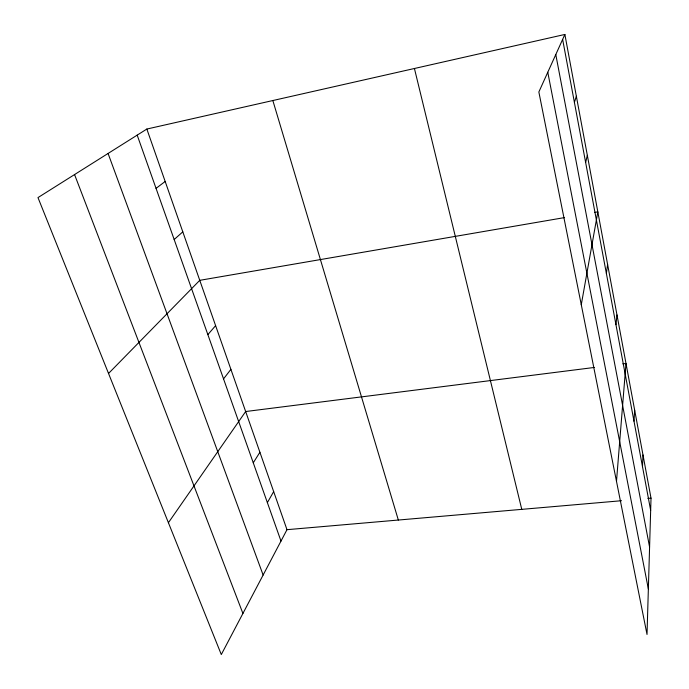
<?xml version="1.0" encoding="UTF-8"?>
<svg xmlns="http://www.w3.org/2000/svg" width="689" height="689" viewBox="0 0 689 689"><rect width="100%" height="100%" fill="white"/><g stroke="black" fill="none" stroke-linecap="round" stroke-linejoin="round"><path stroke-width="1.03" d="M564.877 34.45L651.019 498.173L647.023 634.466L538.858 91.981L564.877 34.45L146.843 129.05L37.981 197.597L221.298 654.55L286.986 529.677L146.843 129.05M642.484 466.625L642.992 454.964M633.983 421.168L634.655 410.084M616.491 481.335L625.991 363.456L622.83 363.852M615.949 324.683L616.982 314.951M606.372 273.43L607.603 264.455M581.275 304.719L597.837 211.859L594.71 212.401M585.641 162.492L587.329 155.326M574.402 102.368L576.357 96.245M267.375 502.6L273.671 491.627M253.268 462.801L259.908 452.268M168.409 522.71L245.654 411.531L594.349 367.452M223.546 378.881L230.901 369.356M207.854 334.613L215.614 325.647M108.535 373.464L199.758 280.328L564.558 217.586M174.171 239.505L182.8 231.857M156.05 188.364L165.179 181.465M286.986 529.677L621.556 500.722M647.858 498.44L651.019 498.173M74.558 174.567L242.916 613.451M108.07 153.458L263.129 575.031M137.189 135.13L280.991 541.063M272.844 100.534L398.337 520.04M414.425 68.495L521.771 509.36M547.781 72.267L648.358 588.992M555.79 54.552L649.581 547.04M562.637 39.411L650.657 510.368"/></g></svg>
